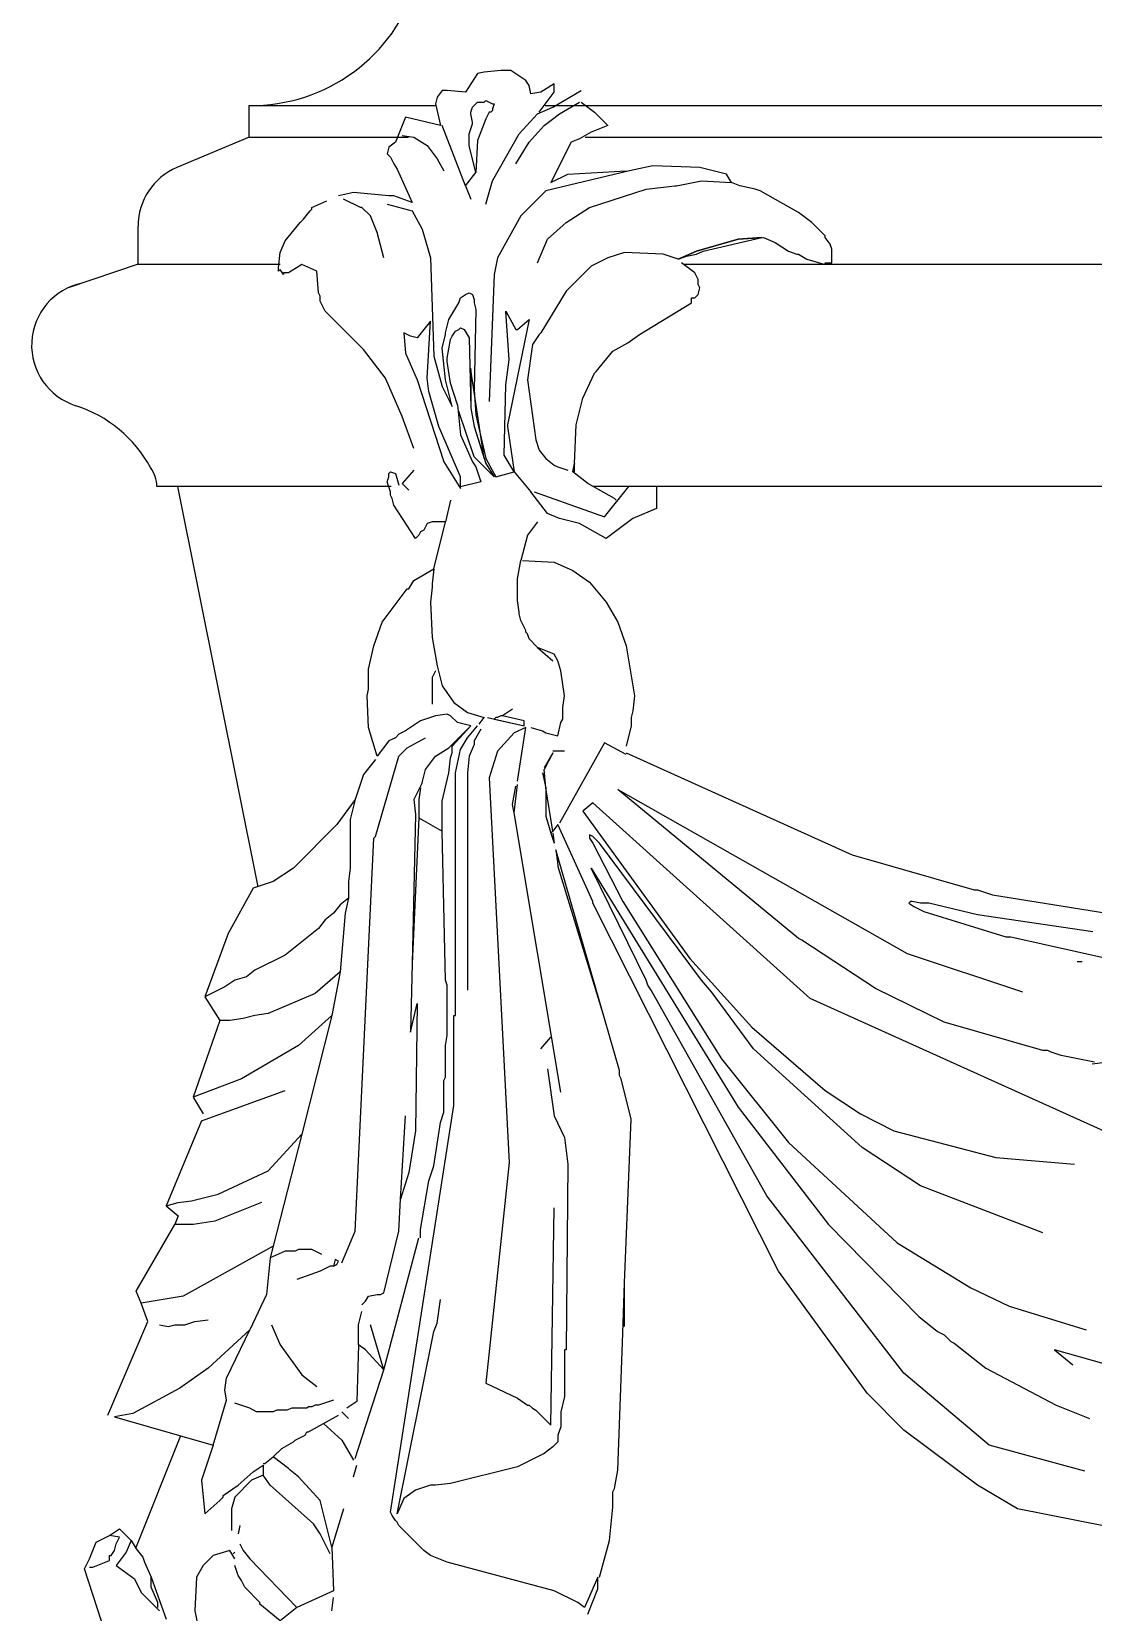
# Model space of a CAD drawing. Header units: millimetres. Extents: x 4238 to 14021, y -44 to 5418.
# Drawn here: x 4602.2 to 4769.4, y 1587.3 to 1836.2 of the extents above; entities that cross this region are included whole.
import ezdxf

# ---------------------------------------------------------------- set-up
doc = ezdxf.new("R2010")
doc.units = ezdxf.units.MM
doc.layers.add('cad-block.com', color=250, linetype='Continuous')

# ---------------------------------------------------------------- blocks, each defined once
blk = doc.blocks.new('street clock_side_cad-block.com')
at = {"color": 0}
for p, q in [((-99.08, 709.81), (-100.93, 706.91)), ((-98.03, 710.07), (-99.08, 709.81)), ((-95.4, 710.33), (-98.03, 710.07)), ((-93.82, 710.33), (-95.4, 710.33)), ((-91.45, 708.75), (-93.82, 710.33)), ((-104.61, 707.17), (-105.4, 706.12)), ((-103.82, 707.17), (-104.61, 707.17)), ((-100.93, 706.91), (-103.82, 707.17)), ((-90.92, 707.96), (-91.45, 708.75)), ((-90.66, 706.65), (-90.92, 707.96)), ((-89.08, 706.91), (-90.66, 706.65)), ((-89.34, 703.75), (-86.97, 706.91)), ((-86.97, 708.23), (-89.08, 706.91)), ((-87.23, 704.54), (-82.76, 707.17)), ((-86.97, 706.91), (-86.97, 708.23)), ((-135, 699.81), (-135, 704.81)), ((-135, 704.81), (-105.74, 704.81)), ((-105.4, 706.12), (-105.67, 705.07)), ((-105.67, 705.07), (-104.88, 701.64)), ((-100.14, 703.75), (-99.87, 704.54)), ((-99.87, 704.54), (-99.08, 705.33)), ((-99.08, 705.33), (-98.03, 705.33)), ((-98.03, 705.33), (-97.77, 705.59)), ((-97.77, 705.59), (-96.71, 705.07)), ((-96.71, 705.07), (-96.45, 705.07)), ((-96.45, 705.07), (-96.71, 704.28)), ((-89.6, 703.49), (-87.23, 704.54)), ((-88.42, 704.81), (0, 704.81)), ((-86.18, 703.49), (-83.02, 705.33)), ((-82.76, 705.33), (-80.65, 703.75)), ((-110.4, 702.96), (-111.98, 699.01)), ((-104.88, 701.64), (-110.4, 702.96)), ((-100.4, 700.33), (-99.87, 701.91)), ((-100.14, 703.49), (-100.14, 703.75)), ((-99.87, 702.17), (-100.14, 703.49)), ((-99.87, 701.91), (-99.87, 702.17)), ((-97.77, 702.7), (-99.08, 699.27)), ((-97.24, 703.75), (-97.77, 702.7)), ((-96.98, 703.75), (-97.24, 703.75)), ((-96.71, 704.01), (-96.98, 703.75)), ((-96.71, 704.28), (-96.71, 704.01)), ((-92.5, 700.33), (-89.6, 703.49)), ((-88.55, 701.64), (-86.18, 703.49)), ((-80.65, 703.75), (-78.54, 701.64)), ((-135, 699.81), (-146.38, 695.03)), ((-135, 699.81), (-109.95, 699.81)), ((-110.93, 700.06), (-109.09, 699.8)), ((-109.09, 699.8), (-106.98, 698.48)), ((-100.93, 692.16), (-104.61, 701.64)), ((-100.4, 698.48), (-100.4, 700.33)), ((-96.71, 692.95), (-92.5, 700.33)), ((-90.92, 699.01), (-88.55, 701.64)), ((-83.02, 699.54), (-84.34, 699.01)), ((-81.18, 700.59), (-83.02, 699.54)), ((-82.13, 699.81), (0, 699.81)), ((-78.54, 701.64), (-81.18, 700.59)), ((-113.04, 698.22), (-113.3, 697.17)), ((-113.3, 697.17), (-112.77, 696.64)), ((-111.98, 699.01), (-113.04, 698.22)), ((-106.98, 698.48), (-105.4, 696.38)), ((-99.35, 694.27), (-100.4, 698.48)), ((-99.08, 699.27), (-99.35, 694.27)), ((-93.03, 695.59), (-90.92, 699.01)), ((-84.34, 699.01), (-87.5, 692.69)), ((-112.77, 696.64), (-112.25, 695.59)), ((-112.25, 695.59), (-111.72, 694.8)), ((-111.72, 694.8), (-109.35, 689.53)), ((-105.4, 696.38), (-104.35, 694.53)), ((-75.12, 694.53), (-88.29, 691.37)), ((-84.86, 694.01), (-75.65, 694.53)), ((-71.44, 695.32), (-75.12, 694.53)), ((-64.06, 695.06), (-71.44, 695.32)), ((-59.85, 694.01), (-64.06, 695.06)), ((-100.93, 692.16), (-99.35, 694.27)), ((-100.93, 692.16), (-100.14, 690.06)), ((-97.77, 689.27), (-96.71, 692.95)), ((-87.5, 692.69), (-84.86, 694.01)), ((-72.49, 691.64), (-68.01, 692.16)), ((-68.01, 692.16), (-67.75, 692.16)), ((-67.75, 692.16), (-63.8, 692.95)), ((-63.8, 692.95), (-59.06, 692.69)), ((-59.06, 692.69), (-59.85, 694.01)), ((-57.74, 692.16), (-59.06, 692.69)), ((-55.37, 691.64), (-57.74, 692.16)), ((-125.15, 688.74), (-122.78, 689.79)), ((-118.57, 691.11), (-120.94, 690.58)), ((-117.51, 688.74), (-120.15, 690.06)), ((-113.04, 690.58), (-118.57, 691.11)), ((-112.25, 690.58), (-113.04, 690.58)), ((-109.35, 689.53), (-112.25, 690.58)), ((-88.29, 691.37), (-92.24, 687.42)), ((-81.44, 688.74), (-72.49, 691.64)), ((-54.58, 691.37), (-55.37, 691.64)), ((-48.53, 687.95), (-54.58, 691.37)), ((-126.99, 686.37), (-126.47, 686.9)), ((-126.47, 686.9), (-125.41, 688.21)), ((-125.41, 688.21), (-125.15, 688.48)), ((-125.15, 688.48), (-125.15, 688.74)), ((-117.25, 688.74), (-117.51, 688.74)), ((-115.93, 687.42), (-117.25, 688.74)), ((-114.88, 684.79), (-115.93, 687.42)), ((-113.3, 689.27), (-109.35, 688.21)), ((-109.35, 688.21), (-107.77, 685.32)), ((-92.24, 687.42), (-95.92, 680.84)), ((-85.13, 686.37), (-81.44, 688.74)), ((-46.42, 686.37), (-48.53, 687.95)), ((-152.5, 679.81), (-152.5, 685.81)), ((-129.36, 683.47), (-126.99, 686.37)), ((-113.83, 680.84), (-114.88, 684.79)), ((-107.77, 685.32), (-106.46, 680.84)), ((-88.02, 683.74), (-85.13, 686.37)), ((-44.31, 684.26), (-46.42, 686.37)), ((-130.15, 681.63), (-129.36, 683.47)), ((-89.6, 680.05), (-88.02, 683.74)), ((-67.49, 680.58), (-64.59, 681.89)), ((-64.59, 681.89), (-67.49, 680.58)), ((-64.59, 681.89), (-58.01, 683.74)), ((-58.01, 683.74), (-64.59, 681.89)), ((-64.59, 681.37), (-63.54, 681.89)), ((-63.54, 681.89), (-54.32, 684)), ((-58.01, 683.74), (-54.06, 684)), ((-54.32, 684), (-58.01, 683.74)), ((-54.06, 684), (-52.21, 683.21)), ((-52.21, 683.21), (-50.11, 681.89)), ((-50.11, 681.89), (-48.79, 681.37)), ((-44.31, 684), (-44.31, 684.26)), ((-43.52, 682.95), (-44.31, 684)), ((-43.26, 682.16), (-43.52, 682.95)), ((-43.26, 680.05), (-43.26, 682.16)), ((-152.5, 679.81), (-163.53, 676.11)), ((-152.5, 679.81), (-130.12, 679.81)), ((-130.42, 679.26), (-130.15, 681.63)), ((-126.73, 679.79), (-128.84, 678.47)), ((-124.36, 678.73), (-126.73, 679.79)), ((-106.46, 680.84), (-105.93, 665.31)), ((-95.92, 680.84), (-96.45, 678.21)), ((-81.18, 679.52), (-85.13, 675.58)), ((-78.54, 680.84), (-81.18, 679.52)), ((-75.91, 681.63), (-78.54, 680.84)), ((-69.86, 681.37), (-75.91, 681.63)), ((-67.49, 680.58), (-69.86, 681.37)), ((-67.49, 680.58), (-66.17, 681.1)), ((-64.85, 678.47), (-66.96, 680.05)), ((-66.64, 679.81), (0, 679.81)), ((-66.17, 681.1), (-64.59, 681.37)), ((-48.79, 681.37), (-48.53, 681.37)), ((-48.53, 681.37), (-47.21, 680.58)), ((-47.21, 680.58), (-44.31, 679.79)), ((-44.31, 679.79), (-44.31, 680.05)), ((-44.31, 680.05), (-43.26, 680.05)), ((-130.42, 678.73), (-130.42, 679.26)), ((-130.15, 679), (-130.42, 678.73)), ((-129.63, 678.21), (-130.15, 679)), ((-128.84, 678.47), (-129.63, 678.47)), ((-129.63, 678.47), (-129.63, 678.21)), ((-124.1, 675.31), (-124.36, 678.73)), ((-96.45, 678.21), (-97.24, 658.2)), ((-64.33, 677.42), (-64.85, 678.47)), ((-64.33, 676.63), (-64.33, 677.42)), ((-123.83, 674.79), (-124.1, 675.31)), ((-123.83, 674), (-123.83, 674.79)), ((-101.98, 673.73), (-101.72, 674.52)), ((-101.72, 674.52), (-100.93, 675.05)), ((-100.93, 675.05), (-100.4, 675.31)), ((-100.4, 675.31), (-99.87, 675.05)), ((-99.87, 675.05), (-99.61, 674.26)), ((-85.13, 675.58), (-89.08, 668.99)), ((-65.38, 673.73), (-65.38, 674.52)), ((-65.38, 674.52), (-64.85, 674.52)), ((-64.85, 674.52), (-64.33, 675.05)), ((-64.06, 676.1), (-64.33, 676.63)), ((-64.33, 675.05), (-64.06, 676.1)), ((-123.04, 672.42), (-123.83, 674)), ((-116.99, 666.36), (-123.04, 672.42)), ((-103.56, 671.1), (-101.98, 673.73)), ((-99.61, 674.26), (-99.61, 673.73)), ((-99.61, 673.73), (-99.35, 672.68)), ((-99.35, 672.68), (-99.61, 660.04)), ((-94.08, 664.78), (-94.61, 672.42)), ((-94.61, 672.42), (-93.03, 669.52)), ((-73.54, 668.73), (-65.38, 673.73)), ((-106.46, 670.84), (-108.56, 668.2)), ((-106.98, 661.88), (-106.46, 670.84)), ((-104.09, 668.99), (-103.56, 671.1)), ((-102.51, 669.26), (-101.98, 669.52)), ((-101.98, 669.52), (-101.72, 669.78)), ((-101.72, 669.78), (-101.19, 669.52)), ((-101.19, 669.52), (-100.4, 668.2)), ((-90.92, 671.1), (-94.34, 654.51)), ((-93.03, 669.52), (-92.76, 669.52)), ((-92.76, 669.52), (-90.92, 671.1)), ((-109.61, 668.47), (-110.67, 668.99)), ((-110.67, 668.99), (-110.4, 665.83)), ((-108.56, 668.2), (-109.61, 668.47)), ((-104.61, 666.62), (-104.09, 668.73)), ((-104.09, 668.73), (-104.09, 668.99)), ((-103.82, 665.04), (-103.3, 667.94)), ((-103.3, 667.94), (-103.03, 668.47)), ((-103.03, 668.47), (-102.51, 669.26)), ((-100.4, 668.2), (-100.14, 657.14)), ((-90.39, 667.15), (-91.18, 661.62)), ((-89.34, 668.73), (-90.39, 667.15)), ((-89.08, 668.99), (-89.34, 668.73)), ((-77.75, 666.1), (-75.38, 667.41)), ((-75.38, 667.41), (-73.54, 668.73)), ((-113.56, 661.88), (-116.99, 666.36)), ((-110.4, 665.83), (-108.56, 661.62)), ((-105.93, 665.31), (-104.61, 660.57)), ((-104.09, 661.62), (-104.61, 666.62)), ((-103.82, 664.52), (-103.82, 665.04)), ((-103.3, 661.09), (-103.82, 664.52)), ((-94.61, 660.83), (-94.08, 664.78)), ((-80.39, 662.94), (-77.75, 666.1)), ((-100.14, 663.2), (-100.14, 663.46)), ((-100.14, 663.2), (-100.14, 657.14)), ((-98.03, 649.24), (-100.14, 663.2)), ((-82.49, 658.72), (-80.65, 662.67)), ((-80.65, 662.67), (-80.39, 662.94)), ((-110.93, 655.83), (-113.56, 661.88)), ((-108.56, 661.62), (-104.35, 648.72)), ((-106.72, 659.78), (-106.98, 661.88)), ((-105.14, 654.25), (-106.72, 659.78)), ((-104.61, 660.57), (-103.03, 657.41)), ((-103.03, 657.41), (-104.09, 661.62)), ((-102.24, 657.67), (-103.3, 661.09)), ((-99.61, 660.04), (-99.35, 656.09)), ((-94.87, 649.77), (-94.61, 660.83)), ((-91.18, 661.62), (-89.87, 652.14)), ((-102.24, 657.67), (-101.72, 652.93)), ((-100.14, 657.14), (-99.61, 654.25)), ((-100.14, 657.14), (-99.61, 654.25)), ((-83.55, 654.51), (-82.49, 658.72)), ((-109.09, 650.82), (-110.93, 655.83)), ((-99.61, 649.51), (-101.98, 656.62)), ((-99.35, 656.09), (-97.77, 649.24)), ((-101.72, 646.35), (-105.14, 654.25)), ((-101.72, 652.93), (-99.87, 648.72)), ((-99.61, 654.25), (-97.77, 648.45)), ((-99.61, 654.25), (-98.03, 649.24)), ((-94.34, 654.51), (-94.34, 654.25)), ((-94.34, 654.25), (-93.29, 647.14)), ((-89.87, 652.14), (-89.34, 650.56)), ((-83.81, 648.45), (-83.55, 654.51)), ((-93.29, 647.14), (-94.87, 649.77)), ((-89.34, 650.56), (-88.29, 649.24)), ((-113.04, 646.87), (-112.77, 647.14)), ((-112.77, 647.14), (-111.98, 646.87)), ((-109.09, 647.4), (-110.93, 645.29)), ((-104.35, 648.72), (-101.72, 644.5)), ((-99.87, 648.72), (-99.35, 647.93)), ((-96.45, 646.35), (-99.61, 649.51)), ((-99.35, 647.93), (-98.56, 645.56)), ((-97.77, 649.24), (-96.19, 646.35)), ((-97.77, 648.45), (-96.45, 646.35)), ((-96.19, 646.35), (-93.29, 647.14)), ((-93.29, 647.14), (-90.66, 643.98)), ((-88.29, 649.24), (-86.97, 648.19)), ((-86.97, 648.19), (-86.44, 647.93)), ((-86.44, 647.93), (-84.86, 647.4)), ((-84.07, 647.14), (-83.81, 648.45)), ((-83.81, 648.45), (-84.07, 647.14)), ((-81.7, 645.29), (-84.07, 647.14)), ((-84.07, 647.14), (-83.81, 647.14)), ((-83.81, 647.14), (-83.81, 648.45)), ((-112.65, 644.81), (-149.55, 644.81)), ((-146.29, 644.81), (-133.65, 581.81)), ((-113.3, 645.56), (-113.04, 646.35)), ((-112.77, 643.98), (-113.3, 645.56)), ((-113.04, 646.35), (-113.04, 646.87)), ((-111.98, 646.87), (-111.46, 645.03)), ((-109.88, 644.24), (-110.93, 645.29)), ((-101.72, 644.5), (-101.72, 646.35)), ((-98.56, 645.56), (-101.72, 644.77)), ((-77.49, 642.93), (-81.7, 645.29)), ((0, 644.81), (-80.85, 644.81)), ((-79.07, 640.03), (-75.24, 644.81)), ((-70.91, 644.81), (-70.91, 641.35)), ((-112.77, 643.45), (-112.77, 643.98)), ((-112.51, 642.93), (-112.77, 643.45)), ((-112.25, 641.87), (-112.51, 642.93)), ((-103.3, 642.66), (-104.09, 639.24)), ((-88.02, 640.56), (-90.66, 643.98)), ((-90.13, 643.98), (-79.07, 640.03)), ((-77.23, 642.66), (-77.49, 642.93)), ((-108.83, 636.61), (-112.25, 641.87)), ((-86.18, 639.77), (-88.02, 640.56)), ((-83.02, 638.98), (-86.18, 639.77)), ((-74.59, 639.77), (-78.81, 636.61)), ((-70.91, 641.35), (-74.59, 639.77)), ((-108.3, 637.13), (-108.83, 636.61)), ((-108.04, 637.66), (-108.3, 637.13)), ((-107.51, 637.92), (-108.04, 637.66)), ((-106.98, 638.98), (-107.51, 637.92)), ((-106.19, 639.24), (-106.98, 638.98)), ((-104.09, 639.24), (-106.19, 639.24)), ((-105.93, 631.87), (-104.09, 639.24)), ((-91.18, 637.13), (-92.24, 633.18)), ((-89.6, 639.24), (-91.18, 637.13)), ((-78.81, 636.61), (-83.02, 638.98)), ((-92.76, 630.29), (-92.24, 633.18)), ((-91.97, 633.18), (-86.97, 632.92)), ((-86.97, 632.92), (-84.07, 631.6)), ((-109.88, 628.71), (-109.09, 630.02)), ((-109.09, 630.02), (-105.93, 631.87)), ((-105.93, 631.87), (-106.19, 629.5)), ((-92.76, 626.86), (-92.76, 630.29)), ((-84.07, 631.6), (-81.44, 629.76)), ((-81.44, 629.76), (-78.81, 626.6)), ((-114.09, 623.44), (-110.14, 628.71)), ((-110.14, 628.71), (-109.88, 628.71)), ((-106.19, 628.97), (-106.46, 626.6)), ((-106.19, 629.5), (-106.19, 628.97)), ((-106.46, 626.6), (-106.19, 621.07)), ((-92.5, 625.02), (-92.76, 626.86)), ((-92.5, 624.76), (-92.5, 625.02)), ((-92.24, 623.7), (-92.5, 624.76)), ((-78.81, 626.6), (-76.96, 623.44)), ((-115.41, 619.75), (-114.09, 623.44)), ((-91.45, 622.12), (-92.24, 623.7)), ((-76.96, 623.44), (-75.65, 619.75)), ((-116.2, 616.07), (-115.41, 619.75)), ((-106.19, 621.07), (-105.4, 616.59)), ((-91.45, 621.86), (-91.45, 622.12)), ((-91.18, 621.6), (-91.45, 621.86)), ((-90.92, 620.81), (-91.18, 621.6)), ((-89.6, 619.49), (-90.92, 620.81)), ((-75.65, 619.75), (-74.33, 611.85)), ((-89.6, 619.49), (-87.23, 617.38)), ((-86.97, 618.44), (-89.6, 619.49)), ((-86.44, 617.38), (-86.97, 618.44)), ((-85.92, 615.8), (-86.44, 617.38)), ((-116.2, 612.91), (-116.2, 616.07)), ((-105.67, 615.8), (-106.19, 614.75)), ((-106.19, 614.75), (-106.19, 610.54)), ((-105.4, 616.59), (-104.61, 613.43)), ((-85.39, 611.85), (-85.92, 615.8)), ((-116.46, 611.85), (-116.2, 612.91)), ((-104.61, 613.43), (-102.77, 610.8)), ((-116.2, 606.85), (-116.46, 611.85)), ((-102.77, 610.8), (-100.66, 609.22)), ((-93.55, 609.75), (-95.13, 608.69)), ((-85.65, 610.01), (-85.39, 611.85)), ((-85.65, 608.17), (-85.65, 610.01)), ((-74.33, 611.85), (-74.59, 609.48)), ((-108.04, 607.91), (-110.4, 606.33)), ((-105.67, 608.69), (-108.04, 607.91)), ((-103.82, 608.96), (-105.67, 608.69)), ((-103.3, 608.69), (-103.82, 608.96)), ((-102.24, 607.64), (-103.3, 608.69)), ((-100.14, 607.12), (-102.24, 607.64)), ((-100.66, 609.22), (-98.03, 608.43)), ((-98.82, 607.38), (-98.03, 608.43)), ((-97.5, 608.43), (-91.71, 607.12)), ((-96.19, 608.43), (-96.45, 608.17)), ((-96.45, 608.17), (-91.71, 607.12)), ((-95.92, 608.43), (-96.19, 608.43)), ((-95.4, 608.69), (-95.92, 608.43)), ((-95.13, 608.69), (-95.4, 608.69)), ((-91.71, 607.91), (-95.13, 608.69)), ((-91.71, 607.12), (-91.71, 607.91)), ((-86.44, 605.54), (-85.92, 607.64)), ((-85.92, 607.64), (-85.65, 608.17)), ((-74.59, 609.48), (-74.86, 608.43)), ((-74.86, 608.43), (-74.86, 607.12)), ((-114.88, 602.38), (-116.2, 606.85)), ((-113.04, 604.75), (-114.88, 602.38)), ((-111.98, 605.27), (-113.04, 604.75)), ((-111.46, 605.8), (-111.98, 605.27)), ((-110.4, 606.33), (-111.46, 605.8)), ((-110.14, 603.69), (-107.25, 605.27)), ((-103.56, 603.69), (-100.14, 607.12)), ((-103.03, 603.96), (-100.14, 607.12)), ((-101.72, 603.43), (-100.66, 605.27)), ((-100.66, 605.27), (-99.08, 607.12)), ((-98.56, 606.59), (-99.61, 604.75)), ((-99.61, 604.75), (-99.61, 604.22)), ((-93.29, 606.06), (-95.92, 603.17)), ((-91.45, 606.85), (-93.29, 606.06)), ((-92.76, 598.43), (-91.45, 606.85)), ((-90.66, 606.85), (-88.81, 606.33)), ((-88.81, 606.33), (-88.29, 606.06)), ((-88.29, 606.06), (-86.44, 605.54)), ((-74.86, 607.12), (-75.65, 603.96)), ((-115.14, 589.74), (-111.46, 602.38)), ((-111.46, 602.38), (-110.14, 603.69)), ((-107.25, 600.27), (-105.67, 602.38)), ((-105.67, 602.38), (-103.56, 603.69)), ((-103.3, 602.11), (-103.03, 602.9)), ((-103.03, 602.9), (-103.03, 603.96)), ((-102.51, 599.74), (-101.72, 603.43)), ((-100.4, 602.38), (-100.66, 599.74)), ((-99.61, 604.22), (-100.4, 602.38)), ((-95.92, 603.17), (-97.24, 598.95)), ((-87.23, 602.9), (-88.55, 600.27)), ((-87.23, 602.9), (-88.55, 600.53)), ((-85.39, 603.17), (-87.23, 603.17)), ((-79.07, 604.48), (-86.18, 591.84)), ((-75.65, 602.64), (-79.07, 604.48)), ((-75.65, 602.9), (-40.1, 586.84)), ((-115.14, 601.85), (-116.99, 599.48)), ((-107.77, 598.16), (-107.25, 600.27)), ((-103.56, 599.74), (-103.3, 602.11)), ((-88.29, 597.37), (-88.55, 600.27)), ((-116.99, 599.48), (-118.3, 595.53)), ((-107.77, 598.16), (-109.09, 595.53)), ((-108.04, 597.37), (-108.3, 595.53)), ((-104.61, 595.27), (-103.56, 599.74)), ((-102.51, 561.56), (-102.51, 599.74)), ((-100.66, 599.74), (-100.66, 565.51)), ((-97.24, 598.95), (-94.08, 538.39)), ((-93.55, 594.74), (-93.03, 597.64)), ((-93.29, 593.42), (-92.76, 597.9)), ((-88.81, 599.74), (-88.29, 597.37)), ((-87.23, 590.53), (-88.29, 597.37)), ((-88.29, 597.37), (-88.29, 592.9)), ((-87.23, 590.53), (-88.29, 597.37)), ((-88.29, 597.37), (-88.29, 592.9)), ((-118.3, 595.53), (-121.2, 591.58)), ((-118.3, 595.53), (-119.09, 592.37)), ((-109.09, 595.53), (-108.83, 593.16)), ((-108.3, 595.53), (-108.3, 592.63)), ((-104.61, 590.53), (-104.61, 595.27)), ((-80.91, 595), (-82.49, 593.69)), ((-46.68, 564.2), (-80.91, 595)), ((-48.53, 573.68), (-76.96, 597.11)), ((-76.96, 597.11), (-31.41, 571.31)), ((-119.09, 592.37), (-119.09, 584.73)), ((-108.83, 593.16), (-109.35, 569.73)), ((-108.3, 592.63), (-109.35, 569.73)), ((-108.3, 592.63), (-104.61, 590.53)), ((-93.29, 593.42), (-93.55, 594.74)), ((-85.92, 549.45), (-93.29, 593.42)), ((-88.29, 592.9), (-87.5, 590.26)), ((-88.29, 592.9), (-87.5, 590.26)), ((-82.49, 593.69), (-65.64, 570.52)), ((-121.2, 591.58), (-128.05, 584.73)), ((-104.09, 567.09), (-104.61, 590.53)), ((-87.5, 590.26), (-87.23, 590.53)), ((-87.5, 590.26), (-86.97, 588.68)), ((-86.44, 591.58), (-87.23, 590.53)), ((-87.23, 590.26), (-86.97, 588.68)), ((-80.91, 579.47), (-86.44, 591.58)), ((-80.91, 589.74), (-81.44, 590)), ((-81.44, 590), (-81.44, 589.47)), ((-118.3, 527.6), (-115.41, 589.47)), ((-115.41, 589.47), (-115.14, 589.74)), ((-86.71, 587.63), (-86.44, 585.26)), ((-79.07, 561.04), (-86.71, 587.63)), ((-81.44, 589.47), (-80.91, 588.68)), ((-79.86, 588.68), (-80.91, 589.74)), ((-80.91, 588.68), (-76.17, 579.47)), ((-63.8, 567.09), (-79.86, 588.68)), ((-86.44, 585.26), (-86.44, 585)), ((-86.44, 585), (-79.33, 561.83)), ((-40.1, 586.84), (-20.88, 581.31)), ((-131.21, 582.63), (-134.37, 581.57)), ((-128.05, 584.73), (-131.21, 582.63)), ((-119.09, 584.73), (-119.36, 582.63)), ((-119.36, 582.63), (-119.36, 579.99)), ((-72.49, 567.09), (-81.18, 584.73)), ((-81.18, 584.73), (-58.01, 547.08)), ((-134.37, 581.57), (-138.32, 574.46)), ((-119.36, 579.99), (-120.67, 578.94)), ((-119.36, 579.99), (-119.88, 577.62)), ((-20.88, 581.31), (-20.35, 581.31)), ((-20.35, 581.31), (-17.98, 580.52)), ((-17.98, 580.52), (0, 577.65)), ((-121.73, 577.62), (-123.04, 576.57)), ((-120.67, 578.94), (-121.73, 577.62)), ((-119.88, 577.62), (-120.67, 568.41)), ((-80.91, 579.2), (-80.91, 579.47)), ((-51.69, 521.28), (-80.91, 579.2)), ((-76.17, 579.47), (-60.64, 554.72)), ((-30.89, 579.47), (-31.15, 579.2)), ((-31.15, 579.2), (-30.36, 578.68)), ((-30.62, 579.47), (-30.89, 579.47)), ((-29.31, 579.2), (-30.62, 579.47)), ((-30.36, 578.68), (-28.78, 577.89)), ((-27.99, 579.2), (-29.31, 579.2)), ((-28.78, 577.89), (-15.88, 573.94)), ((-20.35, 577.36), (-27.99, 579.2)), ((-124.1, 575.25), (-129.36, 571.04)), ((-123.04, 576.57), (-124.1, 575.25)), ((-2.19, 574.73), (-20.35, 577.36)), ((-138.32, 574.46), (-142, 564.46)), ((-48, 573.41), (-48.53, 573.68)), ((-36.42, 565.78), (-48, 573.41)), ((-15.88, 573.94), (-15.09, 573.94)), ((-15.09, 573.94), (0.18, 570.52)), ((-129.36, 571.04), (-134.1, 568.67)), ((-65.64, 570.52), (-55.9, 559.72)), ((-31.41, 571.31), (-13.24, 565.25)), ((-3.87, 569.99), (-4.66, 569.99)), ((-135.42, 567.62), (-137.26, 567.09)), ((-134.1, 568.67), (-135.42, 567.62)), ((-120.67, 568.41), (-124.62, 564.99)), ((-120.67, 568.41), (-121.99, 561.56)), ((-109.35, 569.73), (-109.61, 558.93)), ((-138.84, 566.04), (-142, 564.46)), ((-137.26, 567.09), (-138.84, 566.04)), ((-124.62, 564.99), (-132, 561.83)), ((-103.82, 566.3), (-104.09, 567.09)), ((-103.82, 558.4), (-103.82, 566.3)), ((-72.23, 566.3), (-72.49, 567.09)), ((-71.7, 565.51), (-72.23, 566.3)), ((-53.53, 533.13), (-71.7, 565.51)), ((-62.22, 565.25), (-63.8, 567.09)), ((-55.64, 556.3), (-62.22, 565.25)), ((-25.62, 560.51), (-36.42, 565.78)), ((-142, 564.46), (-139.63, 560.77)), ((-109.61, 558.93), (-108.56, 563.41)), ((-108.56, 563.41), (-108.83, 543.39)), ((1.24, 542.6), (-46.68, 564.2)), ((-139.63, 560.77), (-143.84, 548.66)), ((-138.05, 560.77), (-139.63, 560.77)), ((-135.95, 561.04), (-138.05, 560.77)), ((-134.1, 561.56), (-135.95, 561.04)), ((-132, 561.83), (-134.1, 561.56)), ((-121.99, 561.56), (-127.26, 556.82)), ((-121.99, 561.56), (-126.73, 542.87)), ((-102.77, 547.34), (-102.77, 561.56)), ((-102.77, 561.56), (-102.51, 561.56)), ((-76.7, 552.87), (-79.07, 561.04)), ((-10.08, 556.03), (-25.62, 560.51)), ((-104.09, 556.82), (-103.82, 558.4)), ((-89.08, 556.3), (-87.5, 558.14)), ((-55.9, 559.72), (-44.31, 549.71)), ((-127.26, 556.82), (-136.21, 551.56)), ((-104.09, 551.82), (-104.09, 556.82)), ((-38.52, 540.76), (-55.64, 556.3)), ((-9.29, 556.03), (-10.08, 556.03)), ((-8.77, 555.77), (-9.29, 556.03)), ((-7.19, 555.24), (-8.77, 555.77)), ((-1.92, 554.19), (-7.19, 555.24)), ((-88.02, 553.14), (-86.97, 545.76)), ((-76.7, 552.08), (-76.7, 552.87)), ((-60.64, 554.72), (-50.11, 541.55)), ((-2.29, 553.93), (-0.18, 554.19)), ((-136.21, 551.56), (-143.84, 548.66)), ((-104.35, 551.29), (-104.09, 551.82)), ((-104.35, 546.29), (-104.35, 551.29)), ((-76.44, 551.56), (-76.7, 552.08)), ((-74.86, 545.24), (-76.44, 551.56)), ((-143.84, 548.66), (-142.27, 546.03)), ((-142.53, 544.97), (-129.36, 549.71)), ((-44.31, 549.71), (-38.79, 546.03)), ((-112.77, 483.36), (-102.77, 547.34)), ((-111.19, 532.6), (-110.4, 545.76)), ((-104.88, 544.71), (-104.35, 546.29)), ((-86.97, 545.76), (-85.39, 542.34)), ((-75.91, 519.43), (-74.86, 545.24)), ((-58.01, 547.08), (-43.79, 528.65)), ((-38.79, 546.03), (-33.52, 543.39)), ((-142.53, 544.97), (-148.06, 531.55)), ((-132, 537.08), (-126.73, 542.87)), ((-126.73, 542.87), (-131.21, 525.23)), ((-108.83, 543.39), (-109.88, 536.81)), ((-105.93, 537.87), (-104.88, 544.71)), ((-33.52, 543.39), (-17.46, 539.18)), ((-85.39, 542.34), (-84.86, 538.13)), ((-50.11, 541.55), (-32.99, 525.75)), ((-29.31, 534.71), (-38.52, 540.76)), ((-106.72, 535.5), (-105.93, 537.87)), ((-94.08, 538.39), (-97.77, 503.64)), ((-84.86, 538.13), (-85.13, 508.9)), ((-17.46, 539.18), (-5.08, 538.13)), ((-139.9, 533.39), (-132, 537.08)), ((-109.88, 536.81), (-111.19, 532.6)), ((-108.04, 527.86), (-106.72, 535.5)), ((-144.11, 532.34), (-139.9, 533.39)), ((-111.46, 527.6), (-111.19, 532.6)), ((-31.94, 505.21), (-53.53, 533.13)), ((-10.08, 527.33), (-29.31, 534.71)), ((-148.06, 531.55), (-146.21, 532.07)), ((-148.06, 531.55), (-146.21, 529.97)), ((-146.21, 532.07), (-144.11, 532.34)), ((-133.05, 532.07), (-140.42, 529.18)), ((-87.5, 497.05), (-86.97, 531.28)), ((-152.8, 518.12), (-146.74, 528.65)), ((-146.21, 529.97), (-146.74, 528.65)), ((-143.84, 528.65), (-146.74, 528.65)), ((-140.42, 529.18), (-143.84, 528.65)), ((-120.41, 522.59), (-118.3, 527.6)), ((-113.83, 517.85), (-111.46, 527.6)), ((-108.04, 526.54), (-108.04, 527.86)), ((-43.79, 528.65), (-29.57, 514.17)), ((-131.21, 525.23), (-145.42, 517.33)), ((-131.21, 525.23), (-131.73, 523.38)), ((-113.83, 505.74), (-108.3, 526.54)), ((-32.99, 525.75), (-21.41, 518.64)), ((-131.73, 523.38), (-132.26, 517.59)), ((-129.36, 524.44), (-131.73, 523.38)), ((-127.78, 524.44), (-129.36, 524.44)), ((-127.26, 524.7), (-127.78, 524.44)), ((-125.15, 524.7), (-127.26, 524.7)), ((-123.57, 523.91), (-125.15, 524.7)), ((-121.46, 523.12), (-121.73, 522.07)), ((-120.94, 522.86), (-121.46, 523.12)), ((-121.2, 522.33), (-120.94, 522.86)), ((-123.83, 521.28), (-127.52, 519.96)), ((-122.25, 522.07), (-123.83, 521.28)), ((-121.73, 522.07), (-122.25, 522.07)), ((-121.2, 522.33), (-121.73, 522.07)), ((-121.73, 522.07), (-121.2, 522.33)), ((-37.73, 502.06), (-51.69, 521.28)), ((-152.01, 516.27), (-152.8, 518.12)), ((-114.35, 517.59), (-113.83, 517.85)), ((-76.17, 511.53), (-75.91, 519.43)), ((-75.91, 512.59), (-75.91, 519.43)), ((-21.41, 518.64), (-15.35, 515.75)), ((-145.42, 517.33), (-152.01, 516.27)), ((-150.95, 513.38), (-152.01, 516.27)), ((-132.26, 517.59), (-134.89, 512.06)), ((-117.25, 516.01), (-116.72, 516.54)), ((-116.72, 516.54), (-116.2, 517.33)), ((-116.2, 517.33), (-114.88, 517.59)), ((-114.88, 517.59), (-114.35, 517.59)), ((-105.4, 513.11), (-104.88, 516.8)), ((-15.35, 515.75), (-3.24, 512.06)), ((-157.27, 498.63), (-150.95, 513.38)), ((-149.11, 512.85), (-147.79, 512.59)), ((-147.79, 512.59), (-146.74, 512.85)), ((-146.74, 512.85), (-145.16, 512.85)), ((-145.16, 512.85), (-143.58, 513.38)), ((-143.58, 513.38), (-141.48, 513.64)), ((-131.47, 512.85), (-130.15, 509.69)), ((-117.78, 512.85), (-117.25, 514.96)), ((-117.78, 509.69), (-117.78, 512.85)), ((-113.83, 505.74), (-115.93, 512.85)), ((-105.93, 511.8), (-105.4, 513.11)), ((-29.57, 514.17), (-26.67, 511.8)), ((-134.89, 512.06), (-141.48, 506)), ((-138.58, 504.43), (-134.89, 512.06)), ((-111.72, 483.1), (-105.93, 511.8)), ((-76.96, 489.94), (-76.17, 511.53)), ((-26.67, 511.8), (-25.62, 511.27)), ((-25.62, 511.27), (-24.57, 510.22)), ((-24.57, 510.22), (-24.04, 509.95)), ((-130.15, 509.69), (-126.73, 504.95)), ((-117.78, 509.69), (-118.04, 500.74)), ((-116.72, 508.9), (-117.78, 509.69)), ((-113.83, 505.74), (-116.72, 508.9)), ((-85.13, 508.9), (-85.39, 508.9)), ((-85.39, 508.9), (-85.39, 501.53)), ((-24.04, 509.95), (-19.04, 506)), ((2.03, 506), (-8.24, 508.9)), ((-8.24, 508.9), (-5.35, 506.53)), ((-141.48, 506), (-145.95, 502.85)), ((-118.3, 491.79), (-113.83, 505.74)), ((-18.51, 493.89), (-31.94, 505.21)), ((-19.04, 506), (-7.98, 500.21)), ((-145.95, 502.85), (-153.32, 498.9)), ((-138.84, 502.58), (-138.58, 504.43)), ((-126.73, 504.95), (-124.36, 503.11)), ((-97.77, 503.64), (-92.76, 501.27)), ((-140.69, 493.89), (-138.58, 501)), ((-138.58, 501), (-138.84, 502.58)), ((-134.89, 499.69), (-137.26, 500.48)), ((-121.73, 501), (-124.1, 500.21)), ((-118.04, 500.74), (-119.62, 499.69)), ((-92.76, 501.27), (-91.18, 500.21)), ((-85.39, 501.53), (-85.92, 499.16)), ((-31.94, 496.26), (-37.73, 502.06)), ((-153.32, 498.9), (-156.22, 498.37)), ((-156.22, 498.37), (-140.69, 493.89)), ((-133.84, 499.16), (-134.89, 499.69)), ((-131.21, 499.16), (-133.84, 499.16)), ((-130.68, 499.42), (-131.21, 499.16)), ((-129.1, 499.42), (-130.68, 499.42)), ((-128.31, 499.69), (-129.1, 499.42)), ((-125.94, 499.69), (-128.31, 499.69)), ((-125.68, 499.95), (-125.94, 499.69)), ((-125.15, 499.95), (-125.68, 499.95)), ((-124.62, 500.21), (-125.15, 499.95)), ((-124.1, 500.21), (-124.62, 500.21)), ((-123.31, 497.32), (-120.94, 498.63)), ((-119.36, 498.11), (-120.41, 499.16)), ((-91.18, 500.21), (-90.92, 500.21)), ((-90.92, 500.21), (-90.39, 499.69)), ((-90.39, 499.69), (-89.87, 499.42)), ((-89.87, 499.42), (-87.5, 497.05)), ((-85.92, 499.16), (-85.92, 496.79)), ((-7.98, 500.21), (-2.71, 498.11)), ((-145.84, 495.38), (-152.9, 477.61)), ((-127.78, 494.68), (-126.2, 495.47)), ((-126.2, 495.47), (-125.94, 496)), ((-125.94, 496), (-125.68, 496)), ((-125.68, 496), (-123.31, 497.32)), ((-123.31, 497.32), (-120.41, 494.68)), ((-85.92, 496.79), (-86.44, 495.47)), ((-86.44, 495.47), (-86.44, 494.42)), ((-20.35, 487.57), (-31.94, 496.26)), ((-140.69, 493.89), (-142.53, 488.36)), ((-131.21, 492.05), (-129.89, 493.37)), ((-129.89, 493.37), (-128.05, 494.42)), ((-128.05, 494.42), (-127.78, 494.68)), ((-120.41, 494.68), (-118.57, 491.52)), ((-87.23, 493.63), (-88.55, 492.58)), ((-86.44, 494.42), (-87.23, 493.63)), ((-3.44, 489.8), (-18.51, 493.89)), ((-134.37, 489.68), (-132.79, 490.73)), ((-132.79, 491), (-132.52, 491)), ((-132.79, 490.73), (-132.79, 489.15)), ((-132.52, 491), (-131.21, 492.05)), ((-128.84, 490.21), (-131.21, 492.05)), ((-118.57, 488.89), (-118.04, 490.73)), ((-92.76, 490.47), (-103.3, 487.84)), ((-88.55, 492.58), (-92.76, 490.47)), ((-142.53, 488.36), (-142, 483.1)), ((-134.63, 488.36), (-137.26, 485.73)), ((-136.74, 487.57), (-134.37, 489.68)), ((-132.79, 489.15), (-134.63, 488.36)), ((-131.73, 487.57), (-132.79, 489.15)), ((-128.57, 489.94), (-128.84, 490.21)), ((-127.26, 488.89), (-128.57, 489.94)), ((-123.83, 485.2), (-127.26, 488.89)), ((-103.3, 487.84), (-105.67, 487.57)), ((-77.49, 487.05), (-76.96, 489.94)), ((-139.63, 485.2), (-139.11, 485.73)), ((-139.11, 485.99), (-136.74, 487.57)), ((-139.11, 485.73), (-139.11, 485.99)), ((-137.26, 485.73), (-137.79, 483.89)), ((-124.89, 481.52), (-131.73, 487.57)), ((-110.67, 485.47), (-111.72, 483.1)), ((-108.83, 486.78), (-110.67, 485.47)), ((-106.46, 487.57), (-108.83, 486.78)), ((-105.67, 487.57), (-106.46, 487.57)), ((-77.75, 486.52), (-77.49, 487.05)), ((-77.75, 484.15), (-77.75, 486.52)), ((-14.03, 483.89), (-20.35, 487.57)), ((-142, 483.1), (-139.63, 485.2)), ((-137.79, 483.89), (-137.79, 480.46)), ((-121.99, 477.83), (-123.83, 485.2)), ((-120.15, 483.89), (-121.99, 477.83)), ((-112.51, 482.83), (-112.77, 483.36)), ((-111.98, 482.04), (-112.51, 482.83)), ((-78.28, 478.88), (-77.75, 484.15)), ((0, 481.06), (-14.03, 483.89)), ((-157.01, 479.67), (-155.43, 480.73)), ((-155.43, 480.73), (-153.59, 478.88)), ((-136.47, 481.25), (-136.74, 479.94)), ((-123.83, 479.94), (-124.89, 481.52)), ((-111.72, 481.78), (-111.98, 482.04)), ((-111.46, 481.25), (-111.72, 481.78)), ((-107.51, 477.3), (-111.46, 481.25)), ((-160.17, 475.99), (-159.12, 478.62)), ((-159.12, 478.62), (-157.01, 479.67)), ((-155.43, 479.41), (-157.01, 479.67)), ((-156.22, 477.3), (-155.96, 478.36)), ((-155.96, 478.36), (-155.43, 479.41)), ((-153.59, 478.88), (-154.38, 477.04)), ((-153.59, 478.88), (-152.8, 477.57)), ((-136.47, 478.36), (-135.95, 477.3)), ((-122.25, 476.78), (-123.83, 479.94)), ((-121.99, 477.83), (-121.73, 470.98)), ((-79.86, 473.09), (-78.28, 478.88)), ((-160.96, 474.41), (-160.17, 475.99)), ((-159.64, 474.67), (-157.01, 475.72)), ((-157.01, 475.72), (-157.01, 476.51)), ((-157.01, 476.51), (-156.75, 476.51)), ((-156.75, 476.51), (-156.22, 477.3)), ((-154.38, 477.04), (-155.96, 474.93)), ((-152.8, 477.57), (-151.74, 476.25)), ((-151.74, 476.25), (-151.48, 475.46)), ((-151.48, 475.46), (-150.43, 473.09)), ((-140.69, 476.51), (-142.27, 474.93)), ((-138.05, 477.3), (-140.69, 476.51)), ((-137.26, 475.99), (-138.05, 477.3)), ((-137.53, 476.78), (-137.26, 477.04)), ((-135.95, 477.3), (-134.89, 475.99)), ((-134.89, 475.99), (-127.52, 468.35)), ((-106.46, 476.51), (-107.51, 477.3)), ((-103.82, 475.46), (-106.46, 476.51)), ((-86.97, 470.98), (-103.82, 475.46)), ((-155.69, 458.35), (-160.96, 474.41)), ((-160.17, 474.67), (-159.64, 474.67)), ((-155.96, 474.93), (-153.06, 472.83)), ((-150.43, 473.09), (-148.06, 466.51)), ((-150.43, 471.51), (-150.43, 473.09)), ((-143.32, 473.09), (-143.58, 467.83)), ((-142.27, 474.93), (-143.32, 473.09)), ((-136.74, 473.35), (-137.26, 474.93)), ((-136.21, 472.56), (-136.74, 473.35)), ((-80.12, 473.09), (-82.23, 468.35)), ((-80.12, 471.25), (-80.12, 473.09)), ((-153.06, 472.83), (-152.01, 470.72)), ((-152.01, 470.72), (-149.11, 467.83)), ((-149.37, 469.14), (-150.43, 471.51)), ((-135.68, 471.51), (-136.21, 472.56)), ((-133.31, 469.14), (-135.68, 471.51)), ((-121.73, 470.98), (-127.52, 468.35)), ((-83.28, 469.14), (-86.97, 470.98)), ((-81.7, 467.3), (-80.12, 471.25)), ((-149.37, 468.35), (-149.37, 469.14)), ((-133.31, 468.88), (-133.31, 469.14)), ((-130.15, 466.25), (-133.31, 468.88)), ((-127.52, 468.35), (-130.15, 466.25)), ((-121.99, 467.83), (-121.73, 469.93)), ((-82.23, 468.35), (-83.28, 469.14)), ((-143.58, 467.83), (-142.53, 462.56))]:
    blk.add_line(p, q, dxfattribs=at)
for centre, radius, start, end in [((-134.63, 731.95), 27.14, 269.2217, 57.3798), ((-142.5, 685.81), 10, 112.8117, 180), ((-159.26, 667.06), 10, 101.8842, 252.3386), ((-168.61, 637.95), 20.58, 28.6202, 72.139), ((-154.55, 644.81), 5, 0, 36.7639)]:
    blk.add_arc(centre, radius, start, end, dxfattribs=at)

msp = doc.modelspace()

# ---------------------------------------------------------------- block references
at = {"layer": 'cad-block.com'}
msp.add_blockref('street clock_side_cad-block.com', (4771.51, 1119.78), dxfattribs=at)

doc.saveas('drawing.dxf')
